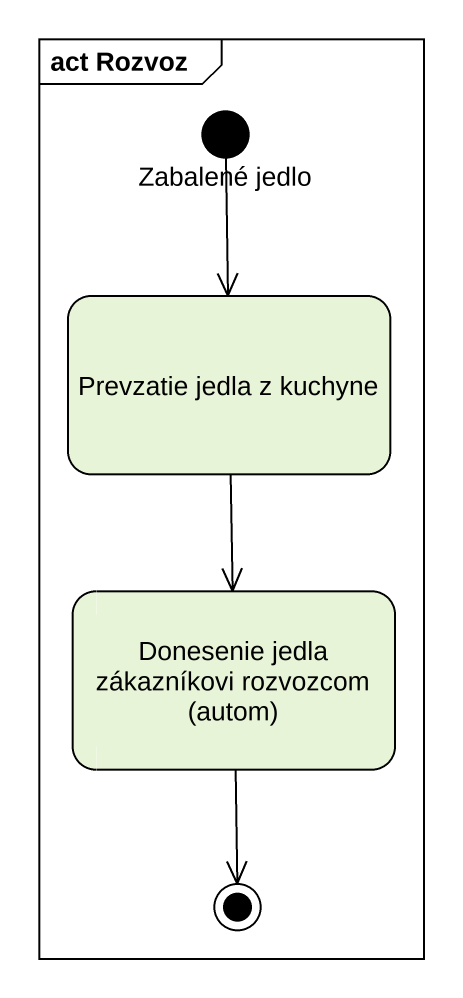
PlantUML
@startuml
mainframe act Rozvoz
hide empty description
state "Zabalené jedlo" as Zabalené_jedlo <<start>>
state "Prevzatie jedla z kuchyne" as Prevzatie_jedla_z_kuchyne
state "Donesenie jedla zákazníkovi rozvozcom (autom)" as Donesenie_jedla_zákazníkovi
Zabalené_jedlo --> Prevzatie_jedla_z_kuchyne
Prevzatie_jedla_z_kuchyne --> Donesenie_jedla_zákazníkovi
Donesenie_jedla_zákazníkovi --> [*]
@enduml
